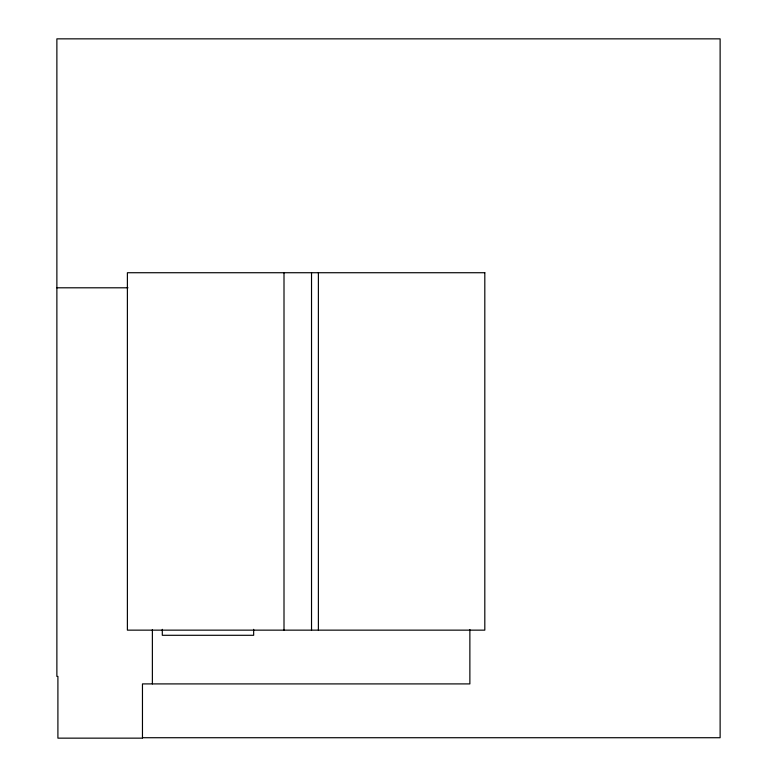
<?xml version="1.0" encoding="UTF-8"?>
<svg xmlns="http://www.w3.org/2000/svg" width="777" height="777" viewBox="0 0 777 777"><rect width="100%" height="100%" fill="white"/><g stroke="black" fill="none" stroke-linecap="round" stroke-linejoin="round"><path stroke-width="1.17" d="M56.876 287.801L127.991 287.801M142.463 737.723L720.124 737.723L720.124 38.85L56.876 38.85L56.876 676.398L57.906 676.398L57.906 738.15L142.463 738.15L142.463 683.906L469.871 683.906L469.871 629.564M318.385 272.727L318.385 630.147M311.528 272.727L311.528 630.147M284.003 272.727L284.003 630.147M253.661 629.351L253.661 635.295L162.296 635.295L162.296 629.351M152.379 629.564L152.379 683.906M484.809 272.727L127.389 272.727L127.389 630.147L484.809 630.147L484.809 272.727"/></g></svg>
